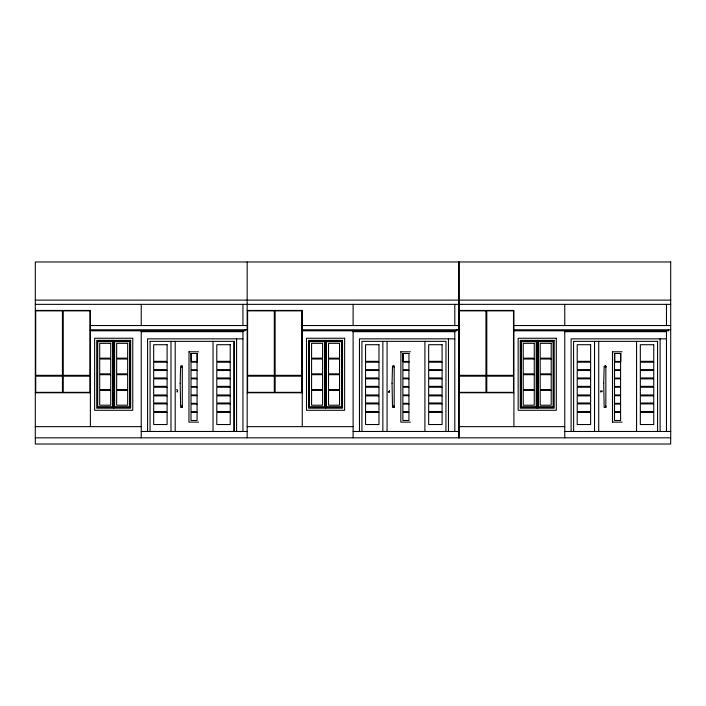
<?xml version="1.0" encoding="UTF-8"?>
<svg xmlns="http://www.w3.org/2000/svg" width="706" height="706" viewBox="0 0 706 706"><rect width="100%" height="100%" fill="white"/><g stroke="black" fill="none" stroke-linecap="round" stroke-linejoin="round"><path stroke-width="1.06" d="M602.28 390.815L602.015 391.812M177.603 390.356L177.418 391.186L177.515 390.577M600.444 391.874L601.027 391.874L600.982 390.48M177.462 391.106L177.533 390.48M605.439 367.279L605.519 366.105M112.845 407.327L112.845 341.219L97.587 341.219L97.587 407.327L112.845 407.327L112.845 341.219M129.798 407.327L129.798 341.219L114.54 341.219L114.54 407.327L129.798 407.327L129.798 341.219M97.587 407.327L97.587 341.219M114.54 407.327L114.54 341.219M324.716 407.327L324.716 341.219L309.457 341.219L309.457 407.327L324.716 407.327L324.716 341.219M341.669 407.327L341.669 341.219L326.41 341.219L326.41 407.327L341.669 407.327L341.669 341.219M309.457 407.327L309.457 341.219M326.41 407.327L326.41 341.219M536.375 407.327L536.375 341.219L521.116 341.219L521.116 407.327L536.375 407.327L536.375 341.219M553.327 407.327L553.327 341.219L538.069 341.219L538.069 407.327L553.327 407.327L553.327 341.219M521.116 407.327L521.116 341.219M538.069 407.327L538.069 341.219M389.297 391.874L389.385 390.577M176.535 389.836L177.18 389.588M177.462 391.177L177.427 391.874M389.235 391.221L389.368 391.874L388.785 391.874M181.68 367.394L182.545 367.023L182.077 366.105M181.839 406.091C181.539 408.5 183.595 406.277 181.601 406.038M605.519 406.038C604.892 407.777 606.789 407.309 605.607 406.038M35.3 300.121L670.7 300.121M35.3 304.357L670.7 304.357M35.3 310.437L90.386 310.437L90.386 426.645M247.171 310.437L302.256 310.437L302.256 426.645M458.829 310.437L513.915 310.437L513.915 426.645M90.386 325.545L247.171 325.545M302.256 325.545L459.041 325.545M513.915 325.545L670.7 325.545M90.386 329.781L247.171 329.781M302.256 329.781L459.041 329.781M513.915 329.781L670.7 329.781M302.336 330.796L456.879 330.796L456.879 329.781M513.994 330.796L668.538 330.796L668.538 329.781M141.235 331.679L242.935 331.679M353.106 331.679L454.805 331.679M564.765 331.679L666.464 331.679M242.935 338.836L147.589 338.836L147.589 431.481M454.805 338.836L359.46 338.836L359.46 431.481M666.464 338.836L571.119 338.836L571.119 431.481M150.051 341.351L234.118 341.351L234.118 431.481L234.057 341.351M657.648 341.351L573.581 341.351L573.634 431.481M98.01 341.642L112.422 341.642M114.963 341.642L129.374 341.642M309.881 341.642L324.292 341.642M326.834 341.642L341.245 341.642M521.54 341.642L535.951 341.642M538.493 341.642L552.904 341.642M188.952 351.791L198.545 351.791M400.823 351.791L410.415 351.791M622.074 351.791L612.481 351.791L612.481 422.117L622.074 422.117M191.017 353.485L197.274 353.485L197.292 361.446L191.017 361.446L191.008 353.485M409.145 353.485L402.888 353.485L402.888 361.446L409.145 361.446M605.21 367.394L606.075 367.023L605.607 366.105M176.915 391.874L177.515 391.221M35.3 392.774L90.386 392.774M247.171 392.774L302.256 392.774M458.829 392.774L513.915 392.774M393.471 406.038C395.395 406.444 393.542 408.333 393.595 406.047M98.01 406.903L112.422 406.903M114.963 406.903L129.374 406.903M309.881 406.903L324.292 406.903M326.834 406.903L341.245 406.903M521.54 406.903L535.951 406.903M538.493 406.903L552.904 406.903M198.545 422.117L188.952 422.117L189.023 351.791M410.415 422.117L400.823 422.117L400.893 351.791M35.3 426.645L141.235 426.645M247.171 426.645L353.106 426.645M458.829 426.645L564.765 426.645M141.235 431.481L247.171 431.481M353.106 431.481L459.041 431.481M564.765 431.481L670.7 431.481M35.3 437.835L670.7 437.835M393.948 366.105C394.963 367.394 393.595 367.826 393.595 366.114M182.077 367.394L181.839 366.167M388.98 392.298L388.344 392.006M620.6 353.485L620.609 361.446M614.741 353.485L614.75 361.446M408.942 353.485L408.95 361.446M403.082 353.485L403.091 361.446M197.071 353.485L197.08 361.446M191.211 353.485L191.22 361.446M666.464 304.357L666.464 325.545M666.464 330.876L666.464 431.481M660.11 338.836L660.11 431.481M657.586 341.351L657.586 431.481M636.565 341.351L636.565 431.481M612.552 351.791L612.552 422.117M598.732 341.351L598.732 431.481M594.523 341.351L594.523 431.481M564.765 304.357L564.765 325.545M564.765 330.796L564.765 437.835M537.222 340.371L537.222 408.174M459.041 261.979L459.041 437.835M458.829 261.979L458.829 437.835M454.805 304.357L454.805 325.545M454.805 330.876L454.805 431.481M448.451 338.836L448.451 431.481M445.927 431.481L445.989 341.351L361.922 341.351L361.922 431.481M424.906 341.351L424.906 431.481M387.073 341.351L387.073 431.481M382.864 341.351L382.864 431.481M353.106 304.357L353.106 325.545M353.106 330.796L353.106 437.835M325.563 340.371L325.563 408.174M247.171 261.979L247.171 437.835M245.008 329.781L245.008 330.796L90.465 330.796L90.465 329.781M242.935 304.357L242.935 325.545M242.935 330.876L242.935 431.481M236.581 338.836L236.581 431.481M213.035 341.351L213.035 431.481M175.203 341.351L175.203 431.481M170.993 341.351L170.993 431.481M150.104 341.351L150.051 431.481M141.235 304.357L141.235 325.545M141.235 330.796L141.235 437.835M113.692 340.371L113.692 408.174M180.18 383.252L180.639 407.433L182.316 407.433L182.316 366.017L180.639 366.017L180.18 383.252M392.051 383.252L392.51 407.433L394.186 407.433L394.186 366.017L392.51 366.017L392.051 383.252M603.709 383.252L604.168 407.433L605.845 407.433L605.845 366.017L604.168 366.017L603.709 383.252M670.7 261.979L35.3 261.979L35.3 444.021L670.7 444.021L670.7 261.979M62.419 310.861L35.724 310.861L35.724 375.327L62.419 375.327L62.419 310.861M89.962 310.861L63.266 310.861L63.266 375.327L89.962 375.327L89.962 310.861M274.29 310.861L247.594 310.861L247.594 375.327L274.29 375.327L274.29 310.861M301.833 310.861L275.137 310.861L275.137 375.327L301.833 375.327L301.833 310.861M485.949 310.861L459.253 310.861L459.253 375.327L485.949 375.327L485.949 310.861M513.491 310.861L486.796 310.861L486.796 375.327L513.491 375.327L513.491 310.861M132.763 338.253L94.622 338.253L94.622 410.292L132.763 410.292L132.763 338.253M344.634 338.253L306.492 338.253L306.492 410.292L344.634 410.292L344.634 338.253M556.293 338.253L518.151 338.253L518.151 410.292L556.293 410.292L556.293 338.253M130.645 340.371L96.74 340.371L96.74 408.174L130.645 408.174L130.645 340.371M342.516 340.371L308.61 340.371L308.61 408.174L342.516 408.174L342.516 340.371M554.175 340.371L520.269 340.371L520.269 408.174L554.175 408.174L554.175 340.371M110.727 343.337L99.705 343.337L99.705 358.171L110.727 358.171L110.727 343.337M127.671 343.337L116.658 343.337L116.658 358.171L127.671 358.171L127.671 343.337M322.598 343.337L311.575 343.337L311.575 358.171L322.598 358.171L322.598 343.337M339.542 343.337L328.528 343.337L328.528 358.171L339.542 358.171L339.542 343.337M534.257 343.337L523.234 343.337L523.234 358.171L534.257 358.171L534.257 343.337M551.201 343.337L540.187 343.337L540.187 358.171L551.201 358.171L551.201 343.337M167.101 344.713L153.679 344.713L153.679 361.34L167.101 361.34L167.101 344.713M230.218 344.713L216.795 344.713L216.795 361.34L230.218 361.34L230.218 344.713M378.972 344.713L365.549 344.713L365.549 361.34L378.972 361.34L378.972 344.713M442.088 344.713L428.666 344.713L428.666 361.34L442.088 361.34L442.088 344.713M590.631 344.713L577.208 344.713L577.208 361.34L590.631 361.34L590.631 344.713M653.747 344.713L640.324 344.713L640.324 361.34L653.747 361.34L653.747 344.713M620.803 353.485L614.547 353.485L614.547 361.446L620.803 361.446L620.803 353.485M110.727 359.019L99.705 359.019L99.705 373.845L110.727 373.845L110.727 359.019M127.671 359.019L116.658 359.019L116.658 373.845L127.671 373.845L127.671 359.019M322.598 359.019L311.575 359.019L311.575 373.845L322.598 373.845L322.598 359.019M339.542 359.019L328.528 359.019L328.528 373.845L339.542 373.845L339.542 359.019M534.257 359.019L523.234 359.019L523.234 373.845L534.257 373.845L534.257 359.019M551.201 359.019L540.187 359.019L540.187 373.845L551.201 373.845L551.201 359.019M167.101 362.213L153.679 362.213L153.679 369.609L167.101 369.609L167.101 362.213M197.071 362.187L191.008 362.187L191.008 369.732L197.071 369.732L197.071 362.187M230.218 362.213L216.795 362.213L216.795 369.609L230.218 369.609L230.218 362.213M378.972 362.213L365.549 362.213L365.549 369.609L378.972 369.609L378.972 362.213M408.942 362.187L402.879 362.187L402.879 369.732L408.942 369.732L408.942 362.187M442.088 362.213L428.666 362.213L428.666 369.609L442.088 369.609L442.088 362.213M590.631 362.213L577.208 362.213L577.208 369.609L590.631 369.609L590.631 362.213M620.6 362.187L614.538 362.187L614.538 369.732L620.6 369.732L620.6 362.187M653.747 362.213L640.324 362.213L640.324 369.609L653.747 369.609L653.747 362.213M167.101 370.509L153.679 370.509L153.679 377.948L167.101 377.948L167.101 370.509M197.071 370.482L191.008 370.482L191.008 378.081L197.071 378.081L197.071 370.482M230.218 370.509L216.795 370.509L216.795 377.948L230.218 377.948L230.218 370.509M378.972 370.509L365.549 370.509L365.549 377.948L378.972 377.948L378.972 370.509M408.942 370.482L402.879 370.482L402.879 378.081L408.942 378.081L408.942 370.482M442.088 370.509L428.666 370.509L428.666 377.948L442.088 377.948L442.088 370.509M590.631 370.509L577.208 370.509L577.208 377.948L590.631 377.948L590.631 370.509M620.6 370.482L614.538 370.482L614.538 378.081L620.6 378.081L620.6 370.482M653.747 370.509L640.324 370.509L640.324 377.948L653.747 377.948L653.747 370.509M110.727 374.692L99.705 374.692L99.705 389.527L110.727 389.527L110.727 374.692M127.671 374.692L116.658 374.692L116.658 389.527L127.671 389.527L127.671 374.692M322.598 374.692L311.575 374.692L311.575 389.527L322.598 389.527L322.598 374.692M339.542 374.692L328.528 374.692L328.528 389.527L339.542 389.527L339.542 374.692M534.257 374.692L523.234 374.692L523.234 389.527L534.257 389.527L534.257 374.692M551.201 374.692L540.187 374.692L540.187 389.527L551.201 389.527L551.201 374.692M62.419 376.174L35.724 376.174L35.724 392.351L62.419 392.351L62.419 376.174M89.962 376.174L63.266 376.174L63.266 392.351L89.962 392.351L89.962 376.174M274.29 376.174L247.594 376.174L247.594 392.351L274.29 392.351L274.29 376.174M301.833 376.174L275.137 376.174L275.137 392.351L301.833 392.351L301.833 376.174M485.949 376.174L459.253 376.174L459.253 392.351L485.949 392.351L485.949 376.174M513.491 376.174L486.796 376.174L486.796 392.351L513.491 392.351L513.491 376.174M167.101 378.857L153.679 378.857L153.679 386.35L167.101 386.35L167.101 378.857M197.071 378.831L191.008 378.831L191.008 386.482L197.071 386.482L197.071 378.831M230.218 378.857L216.795 378.857L216.795 386.35L230.218 386.35L230.218 378.857M378.972 378.857L365.549 378.857L365.549 386.35L378.972 386.35L378.972 378.857M408.942 378.831L402.879 378.831L402.879 386.482L408.942 386.482L408.942 378.831M442.088 378.857L428.666 378.857L428.666 386.35L442.088 386.35L442.088 378.857M590.631 378.857L577.208 378.857L577.208 386.35L590.631 386.35L590.631 378.857M620.6 378.831L614.538 378.831L614.538 386.482L620.6 386.482L620.6 378.831M653.747 378.857L640.324 378.857L640.324 386.35L653.747 386.35L653.747 378.857M167.101 387.259L153.679 387.259L153.679 394.972L167.101 394.972L167.101 387.259M197.071 387.232L191.008 387.232L191.008 394.936L197.071 394.936L197.071 387.232M230.218 387.259L216.795 387.259L216.795 394.972L230.218 394.972L230.218 387.259M378.972 387.259L365.549 387.259L365.549 394.972L378.972 394.972L378.972 387.259M408.942 387.232L402.879 387.232L402.879 394.936L408.942 394.936L408.942 387.232M442.088 387.259L428.666 387.259L428.666 394.972L442.088 394.972L442.088 387.259M590.631 387.259L577.208 387.259L577.208 394.972L590.631 394.972L590.631 387.259M620.6 387.232L614.538 387.232L614.538 394.936L620.6 394.936L620.6 387.232M653.747 387.259L640.324 387.259L640.324 394.972L653.747 394.972L653.747 387.259M110.727 390.374L99.705 390.374L99.705 405.209L110.727 405.209L110.727 390.374M127.671 390.374L116.658 390.374L116.658 405.209L127.671 405.209L127.671 390.374M322.598 390.374L311.575 390.374L311.575 405.209L322.598 405.209L322.598 390.374M339.542 390.374L328.528 390.374L328.528 405.209L339.542 405.209L339.542 390.374M534.257 390.374L523.234 390.374L523.234 405.209L534.257 405.209L534.257 390.374M551.201 390.374L540.187 390.374L540.187 405.209L551.201 405.209L551.201 390.374M197.071 395.687L191.008 395.687L191.008 403.338L197.071 403.338L197.071 395.687M408.942 395.687L402.879 395.687L402.879 403.338L408.942 403.338L408.942 395.687M620.6 395.687L614.538 395.687L614.538 403.338L620.6 403.338L620.6 395.687M167.101 395.872L153.679 395.872L153.679 402.994L167.101 402.994L167.101 395.872M230.218 395.872L216.795 395.872L216.795 402.994L230.218 402.994L230.218 395.872M378.972 395.872L365.549 395.872L365.549 402.994L378.972 402.994L378.972 395.872M442.088 395.872L428.666 395.872L428.666 402.994L442.088 402.994L442.088 395.872M590.631 395.872L577.208 395.872L577.208 402.994L590.631 402.994L590.631 395.872M653.747 395.872L640.324 395.872L640.324 402.994L653.747 402.994L653.747 395.872M167.101 403.894L153.679 403.894L153.679 411.501L167.101 411.501L167.101 403.894M230.218 403.894L216.795 403.894L216.795 411.501L230.218 411.501L230.218 403.894M378.972 403.894L365.549 403.894L365.549 411.501L378.972 411.501L378.972 403.894M442.088 403.894L428.666 403.894L428.666 411.501L442.088 411.501L442.088 403.894M590.631 403.894L577.208 403.894L577.208 411.501L590.631 411.501L590.631 403.894M653.747 403.894L640.324 403.894L640.324 411.501L653.747 411.501L653.747 403.894M197.071 404.088L191.008 404.088L191.008 411.686L197.071 411.686L197.071 404.088M408.942 404.088L402.879 404.088L402.879 411.686L408.942 411.686L408.942 404.088M620.6 404.088L614.538 404.088L614.538 411.686L620.6 411.686L620.6 404.088M167.101 412.41L153.679 412.41L153.679 424.527L167.101 424.527L167.101 412.41M197.071 412.436L191.008 412.436L191.008 420.476L197.071 420.476L197.071 412.436M230.218 412.41L216.795 412.41L216.795 424.527L230.218 424.527L230.218 412.41M378.972 412.41L365.549 412.41L365.549 424.527L378.972 424.527L378.972 412.41M408.942 412.436L402.879 412.436L402.879 420.476L408.942 420.476L408.942 412.436M442.088 412.41L428.666 412.41L428.666 424.527L442.088 424.527L442.088 412.41M590.631 412.41L577.208 412.41L577.208 424.527L590.631 424.527L590.631 412.41M620.6 412.436L614.538 412.436L614.538 420.476L620.6 420.476L620.6 412.436M653.747 412.41L640.324 412.41L640.324 424.527L653.747 424.527L653.747 412.41"/></g></svg>
